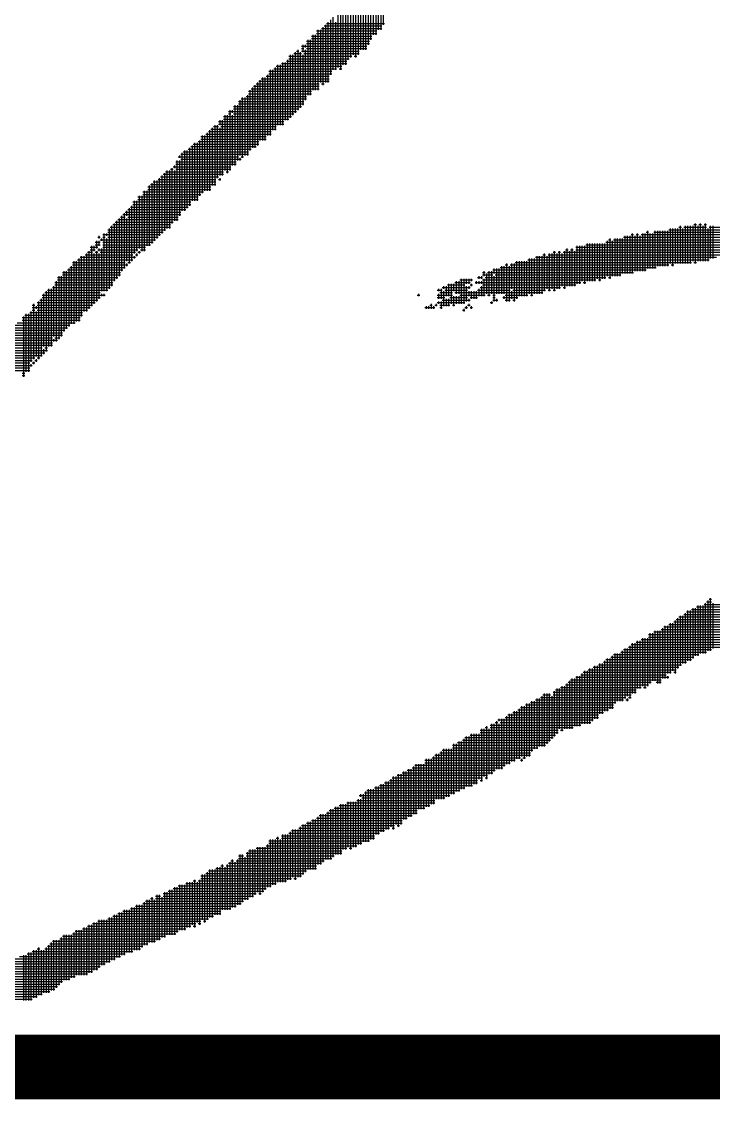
# Model space of a CAD drawing. Header units: feet. Extents: x 0 to 510288, y 0 to 371336.
# Drawn here: x 375801 to 376870, y 87286 to 88952 of the extents above; entities that cross this region are included whole.
import ezdxf
from ezdxf.enums import TextEntityAlignment as Align

# ---------------------------------------------------------------- set-up
doc = ezdxf.new("R2010")
doc.units = ezdxf.units.FT
doc.header["$LTSCALE"] = 100
doc.header["$MEASUREMENT"] = 0
for name, color, linetype in [('CX-BORD-LIN1', 4, 'CONTINUOUS'), ('CX-BORD-LIN2', 3, 'CONTINUOUS'), ('CX-BORD-TEX2', 7, 'CONTINUOUS'), ('CX-BORD-TEX3', 6, 'CONTINUOUS'), ('CX-MISC', 2, 'CONTINUOUS')]:
    doc.layers.add(name, color=color, linetype=linetype)
doc.styles.add('TB_TEXT', font='')
doc.styles.add('TB_WBTXT', font='')
doc.styles.add('TB_WMTXT', font='')
doc.styles.get('TB_TEXT').set_extended_font_data('Dotum')
doc.styles.get('TB_WBTXT').set_extended_font_data('Dotum')
doc.styles.get('TB_WMTXT').set_extended_font_data('Dotum')

# ---------------------------------------------------------------- blocks, each defined once
blk = doc.blocks.new('CXBLKA1-KHCA')
at = {"layer": 'CX-BORD-LIN1', "const_width": 0.2}
blk.add_lwpolyline([(558, 6), (270, 6)], dxfattribs=at)
at = {"layer": 'CX-BORD-LIN1', "style": 'TB_TEXT'}
for tag, p in [('TR_RCON5', (342.3033, 33)), ('TR_RCON4', (342.3033, 27)), ('TR_RCON3', (342.3033, 21)), ('TR_RCON2', (342.3033, 15)), ('TR_RCON1', (342.3033, 9))]:
    blk.add_attdef(tag, text='', height=3.5, dxfattribs=at).set_placement(p, align=Align.MIDDLE_LEFT)
for tag, height, p in [('TR_DGN5', 3.5, (451.1185, 33)), ('TR_CHK5', 3.5, (491.1185, 33)), ('TR_RDAT5', 3.5, (317.5, 33)), ('TR_APP5', 3.5, (531.1185, 33)), ('TR_RNUM5', 3, (285.1051, 32.6366)), ('TR_DGN4', 3.5, (451.1185, 27)), ('TR_CHK4', 3.5, (491.1185, 27)), ('TR_RDAT4', 3.5, (317.5, 27)), ('TR_APP4', 3.5, (531.1185, 27)), ('TR_RNUM4', 3, (285.1051, 26.6366)), ('TR_RDAT3', 3.5, (317.5, 21)), ('TR_DGN3', 3.5, (451.1185, 21)), ('TR_CHK3', 3.5, (491.1185, 21)), ('TR_APP3', 3.5, (531.1185, 21)), ('TR_RNUM3', 3, (285.1051, 20.6366)), ('TR_RDAT2', 3.5, (317.5, 15)), ('TR_DGN2', 3.5, (451.1185, 15)), ('TR_CHK2', 3.5, (491.1185, 15)), ('TR_APP2', 3.5, (531.1185, 15)), ('TR_RNUM2', 3, (285.1051, 14.6366)), ('TR_DGN1', 3.5, (451.1185, 9)), ('TR_CHK1', 3.5, (491.1185, 9)), ('TR_RDAT1', 3.5, (317.5, 9)), ('TR_APP1', 3.5, (531.1185, 9)), ('TR_RNUM1', 3, (285.1051, 8.6366))]:
    blk.add_attdef(tag, text='', height=height, dxfattribs=at).set_placement(p, align=Align.MIDDLE_CENTER)
at = {"layer": 'CX-BORD-LIN2', "style": 'TB_TEXT'}
blk.add_attdef('TD_VERSION', text='', height=3, rotation=90, dxfattribs=at).set_placement((800.5, 48.0149), align=Align.MIDDLE_CENTER)
at = {"layer": 'CX-BORD-TEX2', "style": 'TB_WMTXT'}
for tag, height, p in [('TB_CNAME', 5, (15.3448, 531.8324)), ('TB_CSCOP', 4, (16.6346, 523.8324))]:
    blk.add_attdef(tag, text='', height=height, dxfattribs=at).set_placement(p, align=Align.BOTTOM_LEFT)
at = {"layer": 'CX-BORD-TEX2', "style": 'TB_WBTXT'}
for tag, height, p in [('TB_MTITIL', 10, (398, 533.3264)), ('TB_STITL', 7, (398, 518.3264))]:
    blk.add_attdef(tag, text='', height=height, dxfattribs=at).set_placement(p, align=Align.MIDDLE_CENTER)
at = {"layer": 'CX-BORD-TEX3', "style": 'TB_TEXT'}
for tag, height, p in [('TD_LNDST', 4.5, (215, 31.5)), ('TD_DSECT', 4.5, (605.5, 31.5)), ('TD_DDIST', 4.5, (654.5, 31.5)), ('TD_DNAME_TOP', 4.5, (755, 27.957)), ('TD_CSECT', 4.5, (605.5, 22.5)), ('TD_CDIST', 4.5, (654.5, 22.5)), ('TD_DNAME_MAIN', 4.5, (755, 21.4731)), ('TD_DNAME_BOT', 3, (755, 15.2489)), ('TD_HSCAL', 4.5, (620.8841, 13.7484)), ('TD_VSCAL', 4.5, (656.8615, 13.7484)), ('TD_CCOMP', 4.5, (215, 13.5927)), ('TD_CSTEP', 4.5, (250.744, 5.125)), ('TD_FIELD', 4.5, (180, 5.125)), ('TD_DWGNO', 4.5, (755, 5.0017)), ('TD_DWGCODE', 4.5, (637, 4.7908))]:
    blk.add_attdef(tag, text='', height=height, dxfattribs=at).set_placement(p, align=Align.MIDDLE_CENTER)
for tag, height, width, p in [('TD_DCOMP', 4.5, 0.95, (215, 22.5875)), ('TD_CNAME', 5, 0.78, (65, 7.5956))]:
    blk.add_attdef(tag, text='', height=height, dxfattribs=dict(at, width=width)).set_placement(p, align=Align.MIDDLE_CENTER)

msp = doc.modelspace()

# ---------------------------------------------------------------- linework, layer by layer
at = {"layer": 'CX-MISC'}
for p, q in [((376343.9, 89013.6), (376343.9, 88932)), ((376347.8, 89017.5), (376347.8, 88932)), ((376351.7, 89021.4), (376351.7, 88939.7)), ((376355.6, 89025.3), (376355.6, 88939.7)), ((376359.5, 89025.3), (376359.5, 88947.5)), ((376320.6, 88994.2), (376320.6, 88900.9)), ((376324.5, 88994.2), (376324.5, 88908.6)), ((376328.4, 89002), (376328.4, 88908.6)), ((376332.2, 89002), (376332.2, 88908.6)), ((376336.1, 89005.8), (376336.1, 88916.4)), ((376340, 89009.7), (376340, 88924.2)), ((376301.1, 88978.6), (376301.1, 88885.3)), ((376305, 88978.6), (376305, 88893.1)), ((376308.9, 88982.5), (376308.9, 88897)), ((376312.8, 88982.5), (376312.8, 88900.9)), ((376316.7, 88986.4), (376316.7, 88897)), ((376289.5, 88967), (376289.5, 88881.4)), ((376293.4, 88967), (376293.4, 88877.5)), ((376297.2, 88970.8), (376297.2, 88885.3)), ((376268.1, 88945.6), (376357.5, 88945.6)), ((376270, 88947.5), (376270, 88858.1)), ((376272, 88949.5), (376361.4, 88949.5)), ((376273.9, 88951.4), (376273.9, 88858.1)), ((376277.8, 88955.3), (376277.8, 88869.8)), ((376281.7, 88959.2), (376281.7, 88877.5)), ((376285.6, 88951.4), (376285.6, 88877.5)), ((376248.6, 88930), (376342, 88930)), ((376250.6, 88932), (376250.6, 88846.4)), ((376254.5, 88932), (376254.5, 88846.4)), ((376256.4, 88937.8), (376349.7, 88937.8)), ((376256.4, 88933.9), (376349.7, 88933.9)), ((376258.4, 88939.7), (376258.4, 88846.4)), ((376262.3, 88939.7), (376262.3, 88858.1)), ((376264.2, 88941.7), (376357.5, 88941.7)), ((376266.1, 88943.6), (376266.1, 88854.2)), ((376233.1, 88914.5), (376334.2, 88914.5)), ((376235, 88916.4), (376235, 88904.8)), ((376238.9, 88916.4), (376238.9, 88912.5)), ((376240.9, 88922.2), (376338.1, 88922.2)), ((376240.9, 88918.4), (376338.1, 88918.4)), ((376242.8, 88924.2), (376242.8, 88838.7)), ((376246.7, 88924.2), (376246.7, 88838.7)), ((376248.6, 88926.1), (376342, 88926.1)), ((376213.7, 88898.9), (376310.9, 88898.9)), ((376213.7, 88895), (376307, 88895)), ((376215.6, 88900.9), (376215.6, 88803.7)), ((376219.5, 88900.9), (376219.5, 88807.6)), ((376221.4, 88902.8), (376233.1, 88902.8)), ((376223.4, 88904.8), (376223.4, 88811.4)), ((376225.3, 88906.7), (376229.2, 88906.7)), ((376227.3, 88908.6), (376227.3, 88815.3)), ((376231.2, 88904.8), (376231.2, 88819.2)), ((376233.1, 88910.6), (376237, 88910.6)), ((376233.1, 88906.7), (376322.5, 88906.7)), ((376235, 88900.9), (376235, 88823.1)), ((376237, 88902.8), (376322.5, 88902.8)), ((376238.9, 88908.6), (376238.9, 88830.9)), ((376240.9, 88910.6), (376334.2, 88910.6)), ((376314.7, 88898.9), (376318.6, 88898.9)), ((376184.5, 88877.5), (376184.5, 88776.4)), ((376188.4, 88877.5), (376188.4, 88784.2)), ((376190.3, 88879.5), (376287.5, 88879.5)), ((376192.3, 88881.4), (376192.3, 88784.2)), ((376194.2, 88883.4), (376295.3, 88883.4)), ((376196.2, 88885.3), (376196.2, 88792)), ((376200, 88885.3), (376200, 88792)), ((376202, 88887.3), (376303.1, 88887.3)), ((376203.9, 88889.2), (376203.9, 88792)), ((376207.8, 88889.2), (376207.8, 88799.8)), ((376209.8, 88891.1), (376303.1, 88891.1)), ((376211.7, 88893.1), (376211.7, 88799.8)), ((376291.4, 88879.5), (376295.3, 88879.5)), ((376168.9, 88862), (376168.9, 88768.7)), ((376170.9, 88863.9), (376275.9, 88863.9)), ((376172.8, 88865.9), (376172.8, 88768.7)), ((376176.7, 88865.9), (376176.7, 88768.7)), ((376178.7, 88867.8), (376275.9, 88867.8)), ((376180.6, 88869.8), (376180.6, 88776.4)), ((376182.6, 88875.6), (376279.8, 88875.6)), ((376182.6, 88871.7), (376279.8, 88871.7)), ((376151.4, 88844.5), (376248.6, 88844.5)), ((376153.4, 88846.4), (376153.4, 88753.1)), ((376155.3, 88848.4), (376260.3, 88848.4)), ((376157.3, 88850.3), (376157.3, 88757)), ((376159.2, 88852.3), (376260.3, 88852.3)), ((376161.2, 88854.2), (376161.2, 88757)), ((376163.1, 88856.2), (376260.3, 88856.2)), ((376165.1, 88858.1), (376165.1, 88760.9)), ((376167, 88860), (376275.9, 88860)), ((376264.2, 88856.2), (376268.1, 88856.2)), ((376135.9, 88828.9), (376237, 88828.9)), ((376137.8, 88830.9), (376137.8, 88745.3)), ((376139.8, 88832.8), (376240.9, 88832.8)), ((376141.7, 88834.8), (376141.7, 88741.5)), ((376145.6, 88834.8), (376145.6, 88745.3)), ((376147.6, 88836.7), (376240.9, 88836.7)), ((376149.5, 88838.7), (376149.5, 88745.3)), ((376151.4, 88840.6), (376248.6, 88840.6)), ((376120.3, 88813.4), (376225.3, 88813.4)), ((376122.3, 88815.3), (376122.3, 88722)), ((376126.2, 88815.3), (376126.2, 88811.4)), ((376128.1, 88821.2), (376233.1, 88821.2)), ((376128.1, 88817.3), (376229.2, 88817.3)), ((376130.1, 88823.1), (376130.1, 88729.8)), ((376134, 88823.1), (376134, 88737.6)), ((376135.9, 88825), (376237, 88825)), ((376104.8, 88797.8), (376205.9, 88797.8)), ((376106.7, 88799.8), (376106.7, 88792)), ((376110.6, 88799.8), (376110.6, 88714.2)), ((376112.6, 88805.6), (376217.5, 88805.6)), ((376112.6, 88801.7), (376213.7, 88801.7)), ((376114.5, 88807.6), (376114.5, 88722)), ((376118.4, 88807.6), (376118.4, 88718.1)), ((376120.3, 88809.5), (376124.2, 88809.5)), ((376126.2, 88807.6), (376126.2, 88729.8)), ((376128.1, 88809.5), (376221.4, 88809.5)), ((376085.4, 88778.4), (376186.4, 88778.4)), ((376087.3, 88780.3), (376087.3, 88690.9)), ((376089.2, 88782.3), (376186.4, 88782.3)), ((376091.2, 88784.2), (376091.2, 88690.9)), ((376093.1, 88786.2), (376194.2, 88786.2)), ((376095.1, 88788.1), (376095.1, 88698.7)), ((376097, 88790.1), (376104.8, 88790.1)), ((376099, 88792), (376099, 88698.7)), ((376102.8, 88792), (376102.8, 88710.4)), ((376104.8, 88793.9), (376205.9, 88793.9)), ((376106.7, 88788.1), (376106.7, 88714.2)), ((376108.7, 88790.1), (376194.2, 88790.1)), ((376064, 88760.9), (376064, 88675.4)), ((376065.9, 88762.8), (376167, 88762.8)), ((376067.9, 88764.8), (376067.9, 88675.4)), ((376071.7, 88764.8), (376071.7, 88675.4)), ((376073.7, 88766.7), (376167, 88766.7)), ((376075.6, 88768.7), (376075.6, 88683.1)), ((376077.6, 88774.5), (376178.7, 88774.5)), ((376077.6, 88770.6), (376178.7, 88770.6)), ((376079.5, 88776.4), (376079.5, 88687)), ((376083.4, 88776.4), (376083.4, 88690.9)), ((376044.5, 88745.3), (376044.5, 88741.5)), ((376046.5, 88747.3), (376151.4, 88747.3)), ((376048.4, 88749.2), (376048.4, 88659.8)), ((376050.4, 88751.2), (376151.4, 88751.2)), ((376052.3, 88753.1), (376052.3, 88659.8)), ((376056.2, 88753.1), (376056.2, 88663.7)), ((376058.1, 88755.1), (376155.3, 88755.1)), ((376060.1, 88757), (376060.1, 88667.6)), ((376062, 88759), (376163.1, 88759)), ((376034.8, 88727.8), (376124.2, 88727.8)), ((376036.8, 88729.8), (376036.8, 88725.9)), ((376038.7, 88735.6), (376132, 88735.6)), ((376038.7, 88731.7), (376132, 88731.7)), ((376040.6, 88737.6), (376040.6, 88644.3)), ((376042.6, 88743.4), (376135.9, 88743.4)), ((376044.5, 88737.6), (376044.5, 88652)), ((376046.5, 88739.5), (376139.8, 88739.5)), ((376137.8, 88741.5), (376137.8, 88737.6)), ((376139.8, 88743.4), (376143.7, 88743.4)), ((376015.4, 88712.3), (376104.8, 88712.3)), ((376017.3, 88714.2), (376017.3, 88624.8)), ((376019.3, 88716.2), (376112.6, 88716.2)), ((376021.2, 88718.1), (376021.2, 88628.7)), ((376023.1, 88720.1), (376112.6, 88720.1)), ((376025.1, 88722), (376025.1, 88632.6)), ((376029, 88722), (376029, 88632.6)), ((376030.9, 88724), (376034.8, 88724)), ((376032.9, 88725.9), (376032.9, 88640.4)), ((376036.8, 88722), (376036.8, 88644.3)), ((376038.7, 88724), (376124.2, 88724)), ((376116.5, 88720.1), (376120.3, 88720.1)), ((375995.9, 88696.7), (376093.1, 88696.7)), ((375997.9, 88698.7), (375997.9, 88605.4)), ((375999.8, 88700.6), (376100.9, 88700.6)), ((376001.8, 88702.6), (376001.8, 88609.3)), ((376003.7, 88704.5), (376100.9, 88704.5)), ((376005.6, 88706.5), (376005.6, 88613.2)), ((376009.5, 88706.5), (376009.5, 88617)), ((376011.5, 88708.4), (376100.9, 88708.4)), ((376013.4, 88710.4), (376013.4, 88620.9)), ((376104.8, 88708.4), (376108.7, 88708.4)), ((376106.7, 88710.4), (376106.7, 88706.5)), ((375980.4, 88681.2), (376073.7, 88681.2)), ((375982.3, 88683.1), (375982.3, 88601.5)), ((375986.2, 88683.1), (375986.2, 88597.6)), ((375988.2, 88689), (376081.5, 88689)), ((375988.2, 88685.1), (376077.6, 88685.1)), ((375990.1, 88690.9), (375990.1, 88597.6)), ((375994, 88690.9), (375994, 88605.4)), ((375995.9, 88692.9), (376093.1, 88692.9)), ((375964.8, 88661.8), (376054.2, 88661.8)), ((375966.8, 88663.7), (375966.8, 88578.2)), ((375968.7, 88665.6), (376058.1, 88665.6)), ((375970.7, 88667.6), (375970.7, 88582)), ((375972.6, 88673.4), (376062, 88673.4)), ((375972.6, 88669.5), (376062, 88669.5)), ((375974.5, 88675.4), (375974.5, 88593.7)), ((375978.4, 88675.4), (375978.4, 88597.6)), ((375980.4, 88677.3), (376073.7, 88677.3)), ((375947.3, 88644.3), (375947.3, 88554.8)), ((375949.3, 88646.2), (376042.6, 88646.2)), ((375951.2, 88648.1), (375951.2, 88558.7)), ((375953.2, 88650.1), (375960.9, 88650.1)), ((375955.1, 88652), (375955.1, 88566.5)), ((375957, 88654), (376046.5, 88654)), ((375959, 88655.9), (375959, 88570.4)), ((375960.9, 88657.9), (376046.5, 88657.9)), ((375962.9, 88659.8), (375962.9, 88652)), ((375962.9, 88648.1), (375962.9, 88582)), ((375964.8, 88650.1), (376042.6, 88650.1)), ((375933.7, 88630.6), (376023.1, 88630.6)), ((375935.7, 88632.6), (375935.7, 88539.3)), ((375937.6, 88634.5), (376030.9, 88634.5)), ((375939.6, 88636.5), (375939.6, 88543.2)), ((375941.5, 88638.4), (376030.9, 88638.4)), ((375943.4, 88640.4), (375943.4, 88550.9)), ((375945.4, 88642.3), (376034.8, 88642.3)), ((376767.7, 88628.7), (376767.7, 88570.4)), ((376779.4, 88628.7), (376779.4, 88570.4)), ((376783.2, 88628.7), (376783.2, 88574.3)), ((376787.1, 88628.7), (376787.1, 88574.3)), ((376791, 88628.7), (376791, 88574.3)), ((376794.9, 88628.7), (376794.9, 88574.3)), ((376798.8, 88628.7), (376798.8, 88574.3)), ((376800.7, 88630.6), (377306.2, 88630.6)), ((376802.7, 88632.6), (376802.7, 88578.2)), ((376806.6, 88632.6), (376806.6, 88574.3)), ((376810.5, 88632.6), (376810.5, 88578.2)), ((376814.4, 88632.6), (376814.4, 88578.2)), ((376816.3, 88634.5), (376820.2, 88634.5)), ((376818.2, 88636.5), (376818.2, 88578.2)), ((376822.1, 88632.6), (376822.1, 88578.2)), ((376824.1, 88634.5), (376859.1, 88634.5)), ((376826, 88636.5), (376826, 88578.2)), ((376829.9, 88636.5), (376829.9, 88578.2)), ((376833.8, 88636.5), (376833.8, 88578.2)), ((376837.7, 88636.5), (376837.7, 88582)), ((376839.6, 88638.4), (376843.5, 88638.4)), ((376841.6, 88640.4), (376841.6, 88578.2)), ((376845.5, 88636.5), (376845.5, 88582)), ((376847.4, 88638.4), (376851.3, 88638.4)), ((376849.3, 88640.4), (376849.3, 88582)), ((376853.2, 88636.5), (376853.2, 88582)), ((376855.2, 88638.4), (376859.1, 88638.4)), ((376857.1, 88640.4), (376857.1, 88582)), ((376861, 88632.6), (376861, 88582)), ((376863, 88634.5), (377286.7, 88634.5)), ((376864.9, 88636.5), (376864.9, 88585.9)), ((376868.8, 88636.5), (376868.8, 88585.9)), ((375914.3, 88611.2), (375922.1, 88611.2)), ((375916.2, 88613.2), (375916.2, 88601.5)), ((375918.2, 88619), (375922.1, 88619)), ((375920.1, 88620.9), (375920.1, 88617)), ((375920.1, 88613.2), (375920.1, 88605.4)), ((375922.1, 88615.1), (376007.6, 88615.1)), ((375924, 88617), (375924, 88613.2)), ((375925.9, 88622.9), (376015.4, 88622.9)), ((375925.9, 88619), (375929.8, 88619)), ((375925.9, 88611.2), (376003.7, 88611.2)), ((375927.9, 88624.8), (375927.9, 88535.4)), ((375931.8, 88624.8), (375931.8, 88620.9)), ((375931.8, 88617), (375931.8, 88535.4)), ((375933.7, 88626.8), (376019.3, 88626.8)), ((375933.7, 88619), (376011.5, 88619)), ((376703.5, 88611.2), (377360.6, 88611.2)), ((376705.5, 88613.2), (376705.5, 88558.7)), ((376707.4, 88615.1), (376711.3, 88615.1)), ((376709.4, 88617), (376709.4, 88554.8)), ((376713.3, 88613.2), (376713.3, 88558.7)), ((376715.2, 88615.1), (377352.8, 88615.1)), ((376717.2, 88617), (376717.2, 88558.7)), ((376721, 88617), (376721, 88558.7)), ((376724.9, 88617), (376724.9, 88558.7)), ((376728.8, 88617), (376728.8, 88562.6)), ((376730.8, 88619), (377345.1, 88619)), ((376732.7, 88620.9), (376732.7, 88562.6)), ((376736.6, 88620.9), (376736.6, 88562.6)), ((376740.5, 88620.9), (376740.5, 88562.6)), ((376742.4, 88622.9), (376746.3, 88622.9)), ((376744.4, 88624.8), (376744.4, 88562.6)), ((376748.3, 88620.9), (376748.3, 88566.5)), ((376750.2, 88622.9), (376754.1, 88622.9)), ((376752.1, 88624.8), (376752.1, 88566.5)), ((376756, 88620.9), (376756, 88566.5)), ((376758, 88622.9), (377333.4, 88622.9)), ((376759.9, 88624.8), (376759.9, 88566.5)), ((376763.8, 88624.8), (376763.8, 88566.5)), ((376765.8, 88626.8), (376769.6, 88626.8)), ((376771.6, 88624.8), (376771.6, 88570.4)), ((376775.5, 88624.8), (376775.5, 88570.4)), ((376777.4, 88626.8), (377325.6, 88626.8)), ((375902.6, 88595.7), (375910.4, 88595.7)), ((375904.6, 88597.6), (375904.6, 88508.2)), ((375906.5, 88603.4), (375918.2, 88603.4)), ((375906.5, 88599.5), (375914.3, 88599.5)), ((375908.4, 88605.4), (375908.4, 88512.1)), ((375912.3, 88605.4), (375912.3, 88597.6)), ((375914.3, 88607.3), (375922.1, 88607.3)), ((375914.3, 88595.7), (375918.2, 88595.7)), ((375916.2, 88597.6), (375916.2, 88519.8)), ((375918.2, 88599.5), (375980.4, 88599.5)), ((375920.1, 88601.5), (375920.1, 88597.6)), ((375922.1, 88595.7), (375976.5, 88595.7)), ((375924, 88601.5), (375924, 88535.4)), ((375925.9, 88607.3), (375999.8, 88607.3)), ((375925.9, 88603.4), (375992, 88603.4)), ((375980.4, 88595.7), (375984.3, 88595.7)), ((375982.3, 88597.6), (375982.3, 88593.7)), ((375984.3, 88599.5), (375992, 88599.5)), ((376621.9, 88595.7), (376625.8, 88595.7)), ((376623.8, 88597.6), (376623.8, 88535.4)), ((376629.7, 88595.7), (376633.6, 88595.7)), ((376631.6, 88597.6), (376631.6, 88539.3)), ((376637.4, 88595.7), (376964, 88595.7)), ((376639.4, 88597.6), (376639.4, 88539.3)), ((376641.3, 88599.5), (376645.2, 88599.5)), ((376643.3, 88601.5), (376643.3, 88543.2)), ((376647.2, 88597.6), (376647.2, 88543.2)), ((376649.1, 88599.5), (376653, 88599.5)), ((376651.1, 88601.5), (376651.1, 88543.2)), ((376654.9, 88597.6), (376654.9, 88543.2)), ((376656.9, 88603.4), (377104, 88603.4)), ((376656.9, 88599.5), (377010.7, 88599.5)), ((376658.8, 88605.4), (376658.8, 88547.1)), ((376662.7, 88605.4), (376662.7, 88547.1)), ((376666.6, 88605.4), (376666.6, 88550.9)), ((376670.5, 88605.4), (376670.5, 88547.1)), ((376672.4, 88607.3), (377368.4, 88607.3)), ((376674.4, 88609.3), (376674.4, 88550.9)), ((376678.3, 88609.3), (376678.3, 88550.9)), ((376682.2, 88609.3), (376682.2, 88550.9)), ((376686, 88609.3), (376686, 88550.9)), ((376689.9, 88609.3), (376689.9, 88554.8)), ((376693.8, 88609.3), (376693.8, 88550.9)), ((376697.7, 88609.3), (376697.7, 88554.8)), ((376701.6, 88609.3), (376701.6, 88554.8)), ((375879.3, 88580.1), (375960.9, 88580.1)), ((375881.2, 88582), (375881.2, 88484.8)), ((375885.1, 88582), (375885.1, 88488.7)), ((375887.1, 88584), (375972.6, 88584)), ((375889, 88585.9), (375889, 88488.7)), ((375891, 88587.9), (375976.5, 88587.9)), ((375892.9, 88589.8), (375892.9, 88496.5)), ((375896.8, 88589.8), (375896.8, 88504.3)), ((375898.7, 88591.8), (375972.6, 88591.8)), ((375900.7, 88593.7), (375900.7, 88504.3)), ((375912.3, 88593.7), (375912.3, 88516)), ((375920.1, 88593.7), (375920.1, 88523.7)), ((375962.9, 88578.2), (375962.9, 88574.3)), ((375964.8, 88580.1), (375968.7, 88580.1)), ((375974.5, 88589.8), (375974.5, 88585.9)), ((375976.5, 88591.8), (375980.4, 88591.8)), ((375978.4, 88593.7), (375978.4, 88589.8)), ((376550, 88578.2), (376550, 88519.8)), ((376557.7, 88578.2), (376557.7, 88539.3)), ((376561.6, 88578.2), (376561.6, 88519.8)), ((376563.6, 88580.1), (376835.7, 88580.1)), ((376565.5, 88582), (376565.5, 88523.7)), ((376569.4, 88582), (376569.4, 88527.6)), ((376573.3, 88582), (376573.3, 88527.6)), ((376577.2, 88582), (376577.2, 88527.6)), ((376581.1, 88582), (376581.1, 88527.6)), ((376583, 88584), (376863, 88584)), ((376585, 88585.9), (376585, 88531.5)), ((376588.8, 88585.9), (376588.8, 88527.6)), ((376592.7, 88585.9), (376592.7, 88531.5)), ((376594.7, 88587.9), (376874.6, 88587.9)), ((376596.6, 88589.8), (376596.6, 88531.5)), ((376600.5, 88589.8), (376600.5, 88531.5)), ((376604.4, 88589.8), (376604.4, 88531.5)), ((376606.3, 88591.8), (376610.2, 88591.8)), ((376608.3, 88593.7), (376608.3, 88535.4)), ((376612.2, 88589.8), (376612.2, 88539.3)), ((376614.1, 88591.8), (376929, 88591.8)), ((376616.1, 88593.7), (376616.1, 88535.4)), ((376620, 88593.7), (376620, 88539.3)), ((376627.7, 88593.7), (376627.7, 88539.3)), ((376635.5, 88593.7), (376635.5, 88543.2)), ((376839.6, 88580.1), (376843.5, 88580.1)), ((375863.7, 88564.6), (375953.2, 88564.6)), ((375865.7, 88566.5), (375865.7, 88473.2)), ((375869.6, 88566.5), (375869.6, 88477.1)), ((375871.5, 88568.4), (375957, 88568.4)), ((375873.5, 88570.4), (375873.5, 88481)), ((375875.4, 88572.3), (375960.9, 88572.3)), ((375877.3, 88574.3), (375877.3, 88484.8)), ((375879.3, 88576.2), (375964.8, 88576.2)), ((376513, 88564.6), (376516.9, 88564.6)), ((376515, 88566.5), (376515, 88558.7)), ((376518.9, 88562.6), (376518.9, 88531.5)), ((376520.8, 88564.6), (376746.3, 88564.6)), ((376522.8, 88566.5), (376522.8, 88527.6)), ((376526.6, 88566.5), (376526.6, 88531.5)), ((376528.6, 88568.4), (376765.8, 88568.4)), ((376530.5, 88570.4), (376530.5, 88562.6)), ((376534.4, 88570.4), (376534.4, 88531.5)), ((376538.3, 88570.4), (376538.3, 88531.5)), ((376540.2, 88572.3), (376781.3, 88572.3)), ((376542.2, 88574.3), (376542.2, 88531.5)), ((376546.1, 88574.3), (376546.1, 88531.5)), ((376548, 88576.2), (376551.9, 88576.2)), ((376553.9, 88574.3), (376553.9, 88519.8)), ((376555.8, 88576.2), (376800.7, 88576.2)), ((376804.6, 88576.2), (376808.5, 88576.2)), ((375852.1, 88549), (375941.5, 88549)), ((375852.1, 88545.1), (375941.5, 88545.1)), ((375854, 88550.9), (375854, 88457.6)), ((375856, 88556.8), (375949.3, 88556.8)), ((375856, 88552.9), (375945.4, 88552.9)), ((375857.9, 88558.7), (375857.9, 88461.5)), ((375861.8, 88558.7), (375861.8, 88465.4)), ((375863.7, 88560.7), (375953.2, 88560.7)), ((376458.6, 88545.1), (376485.8, 88545.1)), ((376460.5, 88547.1), (376460.5, 88527.6)), ((376464.4, 88547.1), (376464.4, 88516)), ((376468.3, 88547.1), (376468.3, 88535.4)), ((376470.3, 88549), (376493.6, 88549)), ((376472.2, 88550.9), (376472.2, 88531.5)), ((376476.1, 88550.9), (376476.1, 88531.5)), ((376478, 88552.9), (376497.5, 88552.9)), ((376480, 88554.8), (376480, 88516)), ((376483.9, 88554.8), (376483.9, 88516)), ((376487.8, 88554.8), (376487.8, 88547.1)), ((376491.6, 88554.8), (376491.6, 88547.1)), ((376493.6, 88545.1), (376497.5, 88545.1)), ((376495.5, 88554.8), (376495.5, 88550.9)), ((376495.5, 88547.1), (376495.5, 88543.2)), ((376501.4, 88549), (376664.7, 88549)), ((376503.3, 88550.9), (376503.3, 88547.1)), ((376505.3, 88556.8), (376513, 88556.8)), ((376507.2, 88558.7), (376507.2, 88554.8)), ((376507.2, 88550.9), (376507.2, 88547.1)), ((376511.1, 88558.7), (376511.1, 88554.8)), ((376511.1, 88550.9), (376511.1, 88547.1)), ((376513, 88560.7), (376528.6, 88560.7)), ((376513, 88552.9), (376688, 88552.9)), ((376513, 88545.1), (376656.9, 88545.1)), ((376515, 88554.8), (376515, 88527.6)), ((376516.9, 88556.8), (376703.5, 88556.8)), ((376530.5, 88558.7), (376530.5, 88519.8)), ((376532.5, 88560.7), (376726.9, 88560.7)), ((376668.6, 88549), (376672.4, 88549)), ((376691.9, 88552.9), (376695.8, 88552.9)), ((376707.4, 88556.8), (376711.3, 88556.8)), ((375832.6, 88529.6), (375929.8, 88529.6)), ((375834.6, 88531.5), (375834.6, 88449.9)), ((375836.5, 88533.4), (375922.1, 88533.4)), ((375838.5, 88535.4), (375838.5, 88442.1)), ((375840.4, 88537.3), (375933.7, 88537.3)), ((375842.4, 88539.3), (375842.4, 88449.9)), ((375846.2, 88539.3), (375846.2, 88449.9)), ((375848.2, 88541.2), (375937.6, 88541.2)), ((375850.1, 88543.2), (375850.1, 88465.4)), ((375924, 88531.5), (375924, 88527.6)), ((375927.9, 88531.5), (375927.9, 88527.6)), ((376411.9, 88529.6), (376415.8, 88529.6)), ((376413.9, 88531.5), (376413.9, 88527.6)), ((376443, 88537.3), (376450.8, 88537.3)), ((376443, 88529.6), (376466.4, 88529.6)), ((376445, 88539.3), (376445, 88535.4)), ((376445, 88531.5), (376445, 88523.7)), ((376446.9, 88533.4), (376466.4, 88533.4)), ((376448.9, 88539.3), (376448.9, 88523.7)), ((376450.8, 88541.2), (376493.6, 88541.2)), ((376452.8, 88543.2), (376452.8, 88539.3)), ((376452.8, 88535.4), (376452.8, 88512.1)), ((376454.7, 88537.3), (376489.7, 88537.3)), ((376456.7, 88543.2), (376456.7, 88527.6)), ((376468.3, 88527.6), (376468.3, 88512.1)), ((376470.3, 88533.4), (376606.3, 88533.4)), ((376472.2, 88527.6), (376472.2, 88516)), ((376476.1, 88527.6), (376476.1, 88516)), ((376478, 88529.6), (376516.9, 88529.6)), ((376487.8, 88543.2), (376487.8, 88519.8)), ((376491.6, 88543.2), (376491.6, 88539.3)), ((376491.6, 88535.4), (376491.6, 88527.6)), ((376495.5, 88535.4), (376495.5, 88523.7)), ((376499.4, 88535.4), (376499.4, 88523.7)), ((376503.3, 88535.4), (376503.3, 88523.7)), ((376505.3, 88537.3), (376555.8, 88537.3)), ((376507.2, 88539.3), (376507.2, 88527.6)), ((376509.1, 88541.2), (376633.6, 88541.2)), ((376511.1, 88543.2), (376511.1, 88527.6)), ((376520.8, 88529.6), (376524.7, 88529.6)), ((376528.6, 88529.6), (376532.5, 88529.6)), ((376546.1, 88527.6), (376546.1, 88523.7)), ((376548, 88529.6), (376583, 88529.6)), ((376557.7, 88535.4), (376557.7, 88523.7)), ((376559.7, 88537.3), (376610.2, 88537.3)), ((376586.9, 88529.6), (376590.8, 88529.6)), ((376614.1, 88537.3), (376618, 88537.3)), ((376621.9, 88537.3), (376625.8, 88537.3)), ((376637.4, 88541.2), (376641.3, 88541.2)), ((375817.1, 88514), (375821, 88514)), ((375819, 88516), (375819, 88430.4)), ((375822.9, 88512.1), (375822.9, 88508.2)), ((375824.9, 88517.9), (375914.3, 88517.9)), ((375824.9, 88514), (375910.4, 88514)), ((375826.8, 88519.8), (375826.8, 88430.4)), ((375828.7, 88521.8), (375918.2, 88521.8)), ((375830.7, 88523.7), (375830.7, 88434.3)), ((375832.6, 88525.7), (375922.1, 88525.7)), ((376425.6, 88512.1), (376425.6, 88508.2)), ((376429.4, 88512.1), (376429.4, 88508.2)), ((376431.4, 88514), (376435.3, 88514)), ((376433.3, 88516), (376433.3, 88508.2)), ((376437.2, 88512.1), (376437.2, 88508.2)), ((376439.2, 88514), (376443, 88514)), ((376441.1, 88516), (376441.1, 88512.1)), ((376443, 88525.7), (376454.7, 88525.7)), ((376443, 88517.9), (376485.8, 88517.9)), ((376445, 88519.8), (376445, 88516)), ((376446.9, 88514), (376462.5, 88514)), ((376448.9, 88519.8), (376448.9, 88508.2)), ((376450.8, 88521.8), (376493.6, 88521.8)), ((376456.7, 88523.7), (376456.7, 88512.1)), ((376460.5, 88523.7), (376460.5, 88512.1)), ((376462.5, 88525.7), (376489.7, 88525.7)), ((376466.4, 88514), (376470.3, 88514)), ((376487.8, 88512.1), (376487.8, 88508.2)), ((376489.7, 88514), (376493.6, 88514)), ((376491.6, 88523.7), (376491.6, 88519.8)), ((376491.6, 88516), (376491.6, 88512.1)), ((376493.6, 88525.7), (376505.3, 88525.7)), ((376495.5, 88512.1), (376495.5, 88508.2)), ((376524.7, 88517.9), (376528.6, 88517.9)), ((376526.6, 88519.8), (376526.6, 88516)), ((376528.6, 88525.7), (376532.5, 88525.7)), ((376528.6, 88521.8), (376536.4, 88521.8)), ((376534.4, 88523.7), (376534.4, 88519.8)), ((376544.1, 88525.7), (376567.5, 88525.7)), ((376548, 88521.8), (376555.8, 88521.8)), ((376559.7, 88521.8), (376563.6, 88521.8)), ((375801.5, 88494.6), (375891, 88494.6)), ((375803.5, 88496.5), (375803.5, 88403.2)), ((375805.4, 88498.5), (375894.8, 88498.5)), ((375807.4, 88500.4), (375807.4, 88411)), ((375811.2, 88500.4), (375811.2, 88411)), ((375813.2, 88502.3), (375894.8, 88502.3)), ((375815.1, 88504.3), (375815.1, 88426.5)), ((375817.1, 88510.1), (375906.5, 88510.1)), ((375817.1, 88506.2), (375821, 88506.2)), ((375822.9, 88504.3), (375822.9, 88434.3)), ((375824.9, 88506.2), (375902.6, 88506.2)), ((376423.6, 88510.1), (376439.2, 88510.1)), ((376446.9, 88510.1), (376450.8, 88510.1)), ((376481.9, 88506.2), (376485.8, 88506.2)), ((376483.9, 88508.2), (376483.9, 88504.3)), ((376485.8, 88510.1), (376489.7, 88510.1)), ((376493.6, 88510.1), (376497.5, 88510.1)), ((375786, 88479), (375871.5, 88479)), ((375789.9, 88482.9), (375875.4, 88482.9)), ((375793.8, 88486.8), (375883.2, 88486.8)), ((375801.5, 88490.7), (375891, 88490.7)), ((375778.2, 88467.4), (375863.7, 88467.4)), ((375778.2, 88463.5), (375848.2, 88463.5)), ((375782.1, 88471.2), (375863.7, 88471.2)), ((375786, 88475.1), (375867.6, 88475.1)), ((375850.1, 88461.5), (375850.1, 88457.6)), ((375852.1, 88463.5), (375859.8, 88463.5)), ((375758.8, 88447.9), (375832.6, 88447.9)), ((375762.6, 88455.7), (375848.2, 88455.7)), ((375766.5, 88451.8), (375848.2, 88451.8)), ((375774.3, 88459.6), (375856, 88459.6)), ((375834.6, 88446), (375834.6, 88438.2)), ((375836.5, 88447.9), (375840.4, 88447.9)), ((375739.3, 88428.5), (375817.1, 88428.5)), ((375743.2, 88432.4), (375821, 88432.4)), ((375751, 88436.2), (375832.6, 88436.2)), ((375754.9, 88440.1), (375836.5, 88440.1)), ((375758.8, 88444), (375840.4, 88444)), ((375821, 88428.5), (375824.9, 88428.5)), ((375822.9, 88430.4), (375822.9, 88426.5)), ((375824.9, 88432.4), (375828.7, 88432.4)), ((375727.7, 88416.8), (375813.2, 88416.8)), ((375727.7, 88412.9), (375813.2, 88412.9)), ((375735.4, 88424.6), (375813.2, 88424.6)), ((375735.4, 88420.7), (375817.1, 88420.7)), ((375815.1, 88422.6), (375815.1, 88418.8)), ((375817.1, 88424.6), (375821, 88424.6)), ((375819, 88426.5), (375819, 88422.6)), ((375801.5, 88409), (375805.4, 88409)), ((375801.5, 88405.1), (375805.4, 88405.1)), ((376864.9, 88061.1), (376864.9, 87979.4)), ((376837.7, 88045.5), (376837.7, 87967.7)), ((376841.6, 88045.5), (376841.6, 87971.6)), ((376843.5, 88047.4), (376971.8, 88047.4)), ((376845.5, 88049.4), (376845.5, 87971.6)), ((376849.3, 88049.4), (376849.3, 87975.5)), ((376853.2, 88049.4), (376853.2, 87975.5)), ((376855.2, 88051.3), (376979.6, 88051.3)), ((376857.1, 88053.3), (376857.1, 87975.5)), ((376859.1, 88055.2), (376866.8, 88055.2)), ((376861, 88057.2), (376861, 87979.4)), ((376863, 88059.1), (376866.8, 88059.1)), ((376868.8, 88053.3), (376868.8, 87983.3)), ((376812.4, 88028), (376940.7, 88028)), ((376814.4, 88030), (376814.4, 87952.2)), ((376816.3, 88031.9), (376952.4, 88031.9)), ((376818.2, 88033.8), (376818.2, 87956.1)), ((376822.1, 88033.8), (376822.1, 87960)), ((376824.1, 88035.8), (376956.3, 88035.8)), ((376826, 88037.7), (376826, 87960)), ((376828, 88039.7), (376960.2, 88039.7)), ((376829.9, 88041.6), (376829.9, 87963.9)), ((376833.8, 88041.6), (376833.8, 87963.9)), ((376835.7, 88043.6), (376960.2, 88043.6)), ((376789.1, 88012.5), (376917.4, 88012.5)), ((376791, 88014.4), (376791, 87936.6)), ((376793, 88016.3), (376921.3, 88016.3)), ((376794.9, 88018.3), (376794.9, 87936.6)), ((376798.8, 88018.3), (376798.8, 87944.4)), ((376800.7, 88020.2), (376925.2, 88020.2)), ((376802.7, 88022.2), (376802.7, 87944.4)), ((376806.6, 88022.2), (376806.6, 87948.3)), ((376808.5, 88024.1), (376932.9, 88024.1)), ((376810.5, 88026.1), (376810.5, 87944.4)), ((376752.1, 87995), (376752.1, 87921.1)), ((376756, 87995), (376756, 87921.1)), ((376758, 87996.9), (376901.8, 87996.9)), ((376759.9, 87998.8), (376759.9, 87925)), ((376763.8, 87998.8), (376763.8, 87921.1)), ((376767.7, 87998.8), (376767.7, 87925)), ((376769.6, 88004.7), (376913.5, 88004.7)), ((376769.6, 88000.8), (376905.7, 88000.8)), ((376771.6, 88006.6), (376771.6, 87928.9)), ((376775.5, 88006.6), (376775.5, 87932.8)), ((376777.4, 88008.6), (376917.4, 88008.6)), ((376779.4, 88010.5), (376779.4, 87932.8)), ((376783.2, 88010.5), (376783.2, 87928.9)), ((376787.1, 88010.5), (376787.1, 87928.9)), ((376726.9, 87977.5), (376859.1, 87977.5)), ((376728.8, 87979.4), (376728.8, 87901.6)), ((376730.8, 87981.4), (376866.8, 87981.4)), ((376732.7, 87983.3), (376732.7, 87905.5)), ((376736.6, 87983.3), (376736.6, 87909.4)), ((376738.5, 87985.2), (376882.4, 87985.2)), ((376740.5, 87987.2), (376740.5, 87905.5)), ((376742.4, 87989.1), (376886.3, 87989.1)), ((376744.4, 87991.1), (376744.4, 87913.3)), ((376748.3, 87991.1), (376748.3, 87913.3)), ((376750.2, 87993), (376894.1, 87993)), ((376699.7, 87961.9), (376828, 87961.9)), ((376701.6, 87963.9), (376701.6, 87886.1)), ((376703.5, 87965.8), (376835.7, 87965.8)), ((376705.5, 87967.7), (376705.5, 87886.1)), ((376709.4, 87967.7), (376709.4, 87890)), ((376711.3, 87969.7), (376839.6, 87969.7)), ((376713.3, 87971.6), (376713.3, 87890)), ((376715.2, 87973.6), (376847.4, 87973.6)), ((376717.2, 87975.5), (376717.2, 87897.8)), ((376721, 87975.5), (376721, 87901.6)), ((376724.9, 87975.5), (376724.9, 87901.6)), ((376666.6, 87944.4), (376666.6, 87866.7)), ((376668.6, 87946.4), (376804.6, 87946.4)), ((376670.5, 87948.3), (376670.5, 87866.7)), ((376674.4, 87948.3), (376674.4, 87866.7)), ((376676.3, 87950.2), (376812.4, 87950.2)), ((376678.3, 87952.2), (376678.3, 87866.7)), ((376682.2, 87952.2), (376682.2, 87870.5)), ((376684.1, 87954.1), (376816.3, 87954.1)), ((376686, 87956.1), (376686, 87874.4)), ((376689.9, 87956.1), (376689.9, 87874.4)), ((376691.9, 87958), (376820.2, 87958)), ((376693.8, 87960), (376693.8, 87882.2)), ((376697.7, 87960), (376697.7, 87882.2)), ((376808.5, 87946.4), (376812.4, 87946.4)), ((376643.3, 87928.9), (376643.3, 87858.9)), ((376645.2, 87930.8), (376773.5, 87930.8)), ((376647.2, 87932.8), (376647.2, 87858.9)), ((376649.1, 87934.7), (376789.1, 87934.7)), ((376651.1, 87936.6), (376651.1, 87858.9)), ((376654.9, 87936.6), (376654.9, 87862.8)), ((376656.9, 87938.6), (376800.7, 87938.6)), ((376658.8, 87940.5), (376658.8, 87862.8)), ((376662.7, 87940.5), (376662.7, 87862.8)), ((376664.7, 87942.5), (376796.9, 87942.5)), ((376781.3, 87930.8), (376789.1, 87930.8)), ((376798.8, 87940.5), (376798.8, 87936.6)), ((376606.3, 87911.4), (376618, 87911.4)), ((376608.3, 87913.3), (376608.3, 87831.7)), ((376612.2, 87913.3), (376612.2, 87835.6)), ((376616.1, 87913.3), (376616.1, 87839.4)), ((376621.9, 87915.3), (376750.2, 87915.3)), ((376621.9, 87911.4), (376742.4, 87911.4)), ((376623.8, 87917.2), (376623.8, 87847.2)), ((376625.8, 87919.1), (376750.2, 87919.1)), ((376627.7, 87921.1), (376627.7, 87851.1)), ((376631.6, 87921.1), (376631.6, 87858.9)), ((376633.6, 87923), (376758, 87923)), ((376635.5, 87925), (376635.5, 87855)), ((376639.4, 87925), (376639.4, 87858.9)), ((376641.3, 87926.9), (376769.6, 87926.9)), ((376761.9, 87923), (376765.8, 87923)), ((376579.1, 87895.8), (376715.2, 87895.8)), ((376581.1, 87897.8), (376581.1, 87816.1)), ((376585, 87897.8), (376585, 87816.1)), ((376586.9, 87899.7), (376719.1, 87899.7)), ((376588.8, 87901.6), (376588.8, 87823.9)), ((376592.7, 87901.6), (376592.7, 87827.8)), ((376594.7, 87903.6), (376730.8, 87903.6)), ((376596.6, 87905.5), (376596.6, 87827.8)), ((376600.5, 87905.5), (376600.5, 87831.7)), ((376602.5, 87907.5), (376734.6, 87907.5)), ((376604.4, 87909.4), (376604.4, 87831.7)), ((376620, 87909.4), (376620, 87843.3)), ((376734.6, 87903.6), (376738.5, 87903.6)), ((376736.6, 87905.5), (376736.6, 87901.6)), ((376738.5, 87907.5), (376742.4, 87907.5)), ((376550, 87878.3), (376550, 87804.4)), ((376551.9, 87880.3), (376691.9, 87880.3)), ((376553.9, 87882.2), (376553.9, 87804.4)), ((376557.7, 87882.2), (376557.7, 87808.3)), ((376559.7, 87884.2), (376699.7, 87884.2)), ((376561.6, 87886.1), (376561.6, 87808.3)), ((376565.5, 87886.1), (376565.5, 87812.2)), ((376567.5, 87888), (376707.4, 87888)), ((376569.4, 87890), (376569.4, 87812.2)), ((376571.4, 87891.9), (376715.2, 87891.9)), ((376573.3, 87893.9), (376573.3, 87816.1)), ((376577.2, 87893.9), (376577.2, 87812.2)), ((376516.9, 87860.8), (376520.8, 87860.8)), ((376518.9, 87862.8), (376518.9, 87781.1)), ((376524.7, 87864.7), (376664.7, 87864.7)), ((376524.7, 87860.8), (376653, 87860.8)), ((376526.6, 87866.7), (376526.6, 87788.9)), ((376530.5, 87866.7), (376530.5, 87792.8)), ((376532.5, 87868.6), (376536.4, 87868.6)), ((376534.4, 87870.5), (376534.4, 87796.7)), ((376536.4, 87872.5), (376684.1, 87872.5)), ((376538.3, 87874.4), (376538.3, 87870.5)), ((376538.3, 87866.7), (376538.3, 87796.7)), ((376540.2, 87868.6), (376680.2, 87868.6)), ((376542.2, 87874.4), (376542.2, 87796.7)), ((376546.1, 87874.4), (376546.1, 87800.6)), ((376548, 87876.4), (376691.9, 87876.4)), ((376485.8, 87845.3), (376621.9, 87845.3)), ((376487.8, 87847.2), (376487.8, 87769.5)), ((376491.6, 87847.2), (376491.6, 87769.5)), ((376493.6, 87849.2), (376625.8, 87849.2)), ((376495.5, 87851.1), (376495.5, 87769.5)), ((376499.4, 87851.1), (376499.4, 87773.3)), ((376503.3, 87851.1), (376503.3, 87773.3)), ((376507.2, 87851.1), (376507.2, 87781.1)), ((376509.1, 87856.9), (376629.7, 87856.9)), ((376509.1, 87853), (376629.7, 87853)), ((376511.1, 87858.9), (376511.1, 87777.2)), ((376515, 87858.9), (376515, 87785)), ((376522.8, 87858.9), (376522.8, 87788.9)), ((376633.6, 87856.9), (376637.4, 87856.9)), ((376452.8, 87827.8), (376452.8, 87750)), ((376456.7, 87827.8), (376456.7, 87753.9)), ((376460.5, 87827.8), (376460.5, 87753.9)), ((376464.4, 87827.8), (376464.4, 87757.8)), ((376466.4, 87833.6), (376610.2, 87833.6)), ((376466.4, 87829.7), (376598.6, 87829.7)), ((376468.3, 87835.6), (376468.3, 87757.8)), ((376472.2, 87835.6), (376472.2, 87761.7)), ((376474.2, 87837.5), (376614.1, 87837.5)), ((376476.1, 87839.4), (376476.1, 87761.7)), ((376480, 87839.4), (376480, 87765.6)), ((376481.9, 87841.4), (376618, 87841.4)), ((376483.9, 87843.3), (376483.9, 87765.6)), ((376425.6, 87812.2), (376425.6, 87738.4)), ((376429.4, 87812.2), (376429.4, 87738.4)), ((376433.3, 87812.2), (376433.3, 87742.2)), ((376435.3, 87814.2), (376571.4, 87814.2)), ((376437.2, 87816.1), (376437.2, 87742.2)), ((376439.2, 87818.1), (376586.9, 87818.1)), ((376441.1, 87820), (376441.1, 87750)), ((376445, 87820), (376445, 87750)), ((376446.9, 87821.9), (376586.9, 87821.9)), ((376448.9, 87823.9), (376448.9, 87750)), ((376450.8, 87825.8), (376590.8, 87825.8)), ((376573.3, 87812.2), (376573.3, 87808.3)), ((376575.2, 87814.2), (376579.1, 87814.2)), ((376396.4, 87794.7), (376532.5, 87794.7)), ((376398.3, 87796.7), (376398.3, 87722.8)), ((376402.2, 87796.7), (376402.2, 87722.8)), ((376404.2, 87798.6), (376544.1, 87798.6)), ((376406.1, 87800.6), (376406.1, 87726.7)), ((376408.1, 87802.5), (376548, 87802.5)), ((376410, 87804.4), (376410, 87726.7)), ((376413.9, 87804.4), (376413.9, 87734.5)), ((376417.8, 87804.4), (376417.8, 87734.5)), ((376421.7, 87804.4), (376421.7, 87734.5)), ((376423.6, 87810.3), (376563.6, 87810.3)), ((376423.6, 87806.4), (376555.8, 87806.4)), ((376571.4, 87810.3), (376575.2, 87810.3)), ((376369.2, 87779.2), (376505.3, 87779.2)), ((376371.1, 87781.1), (376371.1, 87707.2)), ((376373.1, 87783.1), (376513, 87783.1)), ((376375, 87785), (376375, 87703.4)), ((376378.9, 87785), (376378.9, 87711.1)), ((376380.8, 87787), (376520.8, 87787)), ((376382.8, 87788.9), (376382.8, 87707.2)), ((376386.7, 87788.9), (376386.7, 87711.1)), ((376388.6, 87790.8), (376528.6, 87790.8)), ((376390.6, 87792.8), (376390.6, 87718.9)), ((376394.4, 87792.8), (376394.4, 87718.9)), ((376509.1, 87779.2), (376513, 87779.2)), ((376516.9, 87783.1), (376520.8, 87783.1)), ((376332.2, 87761.7), (376332.2, 87683.9)), ((376334.2, 87763.6), (376478, 87763.6)), ((376336.1, 87765.6), (376336.1, 87683.9)), ((376340, 87765.6), (376340, 87687.8)), ((376343.9, 87765.6), (376343.9, 87687.8)), ((376345.8, 87767.5), (376485.8, 87767.5)), ((376347.8, 87769.5), (376347.8, 87695.6)), ((376351.7, 87769.5), (376351.7, 87695.6)), ((376353.6, 87771.4), (376497.5, 87771.4)), ((376355.6, 87773.3), (376355.6, 87699.5)), ((376359.5, 87773.3), (376359.5, 87699.5)), ((376361.4, 87775.3), (376505.3, 87775.3)), ((376363.3, 87777.2), (376363.3, 87703.4)), ((376367.2, 87777.2), (376367.2, 87703.4)), ((376303.1, 87744.2), (376439.2, 87744.2)), ((376305, 87746.1), (376305, 87676.1)), ((376308.9, 87746.1), (376308.9, 87672.3)), ((376312.8, 87746.1), (376312.8, 87676.1)), ((376316.7, 87746.1), (376316.7, 87676.1)), ((376318.6, 87748.1), (376439.2, 87748.1)), ((376320.6, 87750), (376320.6, 87680)), ((376322.5, 87755.8), (376462.5, 87755.8)), ((376324.5, 87757.8), (376324.5, 87753.9)), ((376324.5, 87750), (376324.5, 87680)), ((376326.4, 87752), (376454.7, 87752)), ((376328.4, 87757.8), (376328.4, 87683.9)), ((376330.3, 87759.7), (376470.3, 87759.7)), ((376272, 87728.6), (376411.9, 87728.6)), ((376273.9, 87730.6), (376273.9, 87656.7)), ((376275.9, 87732.5), (376411.9, 87732.5)), ((376277.8, 87734.5), (376277.8, 87656.7)), ((376281.7, 87734.5), (376281.7, 87660.6)), ((376283.6, 87736.4), (376423.6, 87736.4)), ((376285.6, 87738.4), (376285.6, 87664.5)), ((376289.5, 87738.4), (376289.5, 87664.5)), ((376291.4, 87740.3), (376431.4, 87740.3)), ((376293.4, 87742.2), (376293.4, 87664.5)), ((376297.2, 87742.2), (376297.2, 87672.3)), ((376301.1, 87742.2), (376301.1, 87672.3)), ((376235, 87711.1), (376235, 87633.4)), ((376238.9, 87711.1), (376238.9, 87637.3)), ((376240.9, 87713.1), (376388.6, 87713.1)), ((376242.8, 87715), (376242.8, 87641.2)), ((376246.7, 87715), (376246.7, 87641.2)), ((376248.6, 87717), (376388.6, 87717)), ((376250.6, 87718.9), (376250.6, 87641.2)), ((376254.5, 87718.9), (376254.5, 87641.2)), ((376256.4, 87720.9), (376396.4, 87720.9)), ((376258.4, 87722.8), (376258.4, 87648.9)), ((376260.3, 87724.7), (376404.2, 87724.7)), ((376262.3, 87726.7), (376262.3, 87648.9)), ((376266.1, 87726.7), (376266.1, 87652.8)), ((376270, 87726.7), (376270, 87656.7)), ((376203.9, 87695.6), (376203.9, 87621.7)), ((376207.8, 87695.6), (376207.8, 87621.7)), ((376211.7, 87695.6), (376211.7, 87625.6)), ((376213.7, 87697.5), (376353.6, 87697.5)), ((376215.6, 87699.5), (376215.6, 87625.6)), ((376217.5, 87701.4), (376361.4, 87701.4)), ((376219.5, 87703.4), (376219.5, 87629.5)), ((376223.4, 87703.4), (376223.4, 87625.6)), ((376227.3, 87703.4), (376227.3, 87629.5)), ((376229.2, 87705.3), (376369.2, 87705.3)), ((376231.2, 87707.2), (376231.2, 87629.5)), ((376233.1, 87709.2), (376377, 87709.2)), ((376373.1, 87705.3), (376377, 87705.3)), ((376380.8, 87709.2), (376384.7, 87709.2)), ((376178.7, 87678.1), (376318.6, 87678.1)), ((376180.6, 87680), (376180.6, 87613.9)), ((376182.6, 87685.9), (376338.1, 87685.9)), ((376182.6, 87682), (376326.4, 87682)), ((376184.5, 87687.8), (376184.5, 87613.9)), ((376188.4, 87687.8), (376188.4, 87617.8)), ((376192.3, 87687.8), (376192.3, 87617.8)), ((376194.2, 87689.8), (376198.1, 87689.8)), ((376196.2, 87691.7), (376196.2, 87621.7)), ((376200, 87687.8), (376200, 87621.7)), ((376202, 87693.6), (376345.8, 87693.6)), ((376202, 87689.8), (376345.8, 87689.8)), ((376135.9, 87662.5), (376143.7, 87662.5)), ((376137.8, 87664.5), (376137.8, 87586.7)), ((376141.7, 87664.5), (376141.7, 87590.6)), ((376147.6, 87666.4), (376295.3, 87666.4)), ((376147.6, 87662.5), (376283.6, 87662.5)), ((376149.5, 87668.4), (376149.5, 87594.5)), ((376151.4, 87670.3), (376295.3, 87670.3)), ((376153.4, 87672.3), (376153.4, 87598.4)), ((376157.3, 87672.3), (376157.3, 87598.4)), ((376161.2, 87672.3), (376161.2, 87602.3)), ((376163.1, 87674.2), (376303.1, 87674.2)), ((376165.1, 87676.1), (376165.1, 87606.2)), ((376168.9, 87676.1), (376168.9, 87602.3)), ((376172.8, 87676.1), (376172.8, 87606.2)), ((376176.7, 87676.1), (376176.7, 87610)), ((376307, 87674.2), (376310.9, 87674.2)), ((376102.8, 87645), (376102.8, 87571.2)), ((376106.7, 87645), (376106.7, 87571.2)), ((376108.7, 87647), (376112.6, 87647)), ((376110.6, 87648.9), (376110.6, 87578.9)), ((376114.5, 87645), (376114.5, 87578.9)), ((376116.5, 87647), (376256.4, 87647)), ((376118.4, 87648.9), (376118.4, 87578.9)), ((376120.3, 87650.9), (376264.2, 87650.9)), ((376122.3, 87652.8), (376122.3, 87578.9)), ((376124.2, 87654.8), (376128.1, 87654.8)), ((376126.2, 87656.7), (376126.2, 87582.8)), ((376130.1, 87652.8), (376130.1, 87582.8)), ((376132, 87654.8), (376268.1, 87654.8)), ((376134, 87656.7), (376134, 87586.7)), ((376135.9, 87658.6), (376279.8, 87658.6)), ((376145.6, 87660.6), (376145.6, 87594.5)), ((376077.6, 87631.4), (376233.1, 87631.4)), ((376077.6, 87627.5), (376217.5, 87627.5)), ((376079.5, 87633.4), (376079.5, 87563.4)), ((376083.4, 87633.4), (376083.4, 87559.5)), ((376085.4, 87635.3), (376237, 87635.3)), ((376087.3, 87637.3), (376087.3, 87563.4)), ((376089.2, 87639.2), (376240.9, 87639.2)), ((376091.2, 87641.2), (376091.2, 87567.3)), ((376095.1, 87641.2), (376095.1, 87567.3)), ((376099, 87641.2), (376099, 87571.2)), ((376100.9, 87643.1), (376256.4, 87643.1)), ((376221.4, 87627.5), (376225.3, 87627.5)), ((376034.8, 87612), (376178.7, 87612)), ((376036.8, 87613.9), (376036.8, 87540.1)), ((376040.6, 87613.9), (376040.6, 87544)), ((376042.6, 87615.9), (376186.4, 87615.9)), ((376044.5, 87617.8), (376044.5, 87547.8)), ((376048.4, 87617.8), (376048.4, 87547.8)), ((376052.3, 87617.8), (376052.3, 87547.8)), ((376054.2, 87619.8), (376194.2, 87619.8)), ((376056.2, 87621.7), (376056.2, 87551.7)), ((376060.1, 87621.7), (376060.1, 87551.7)), ((376064, 87621.7), (376064, 87555.6)), ((376065.9, 87623.7), (376069.8, 87623.7)), ((376067.9, 87625.6), (376067.9, 87551.7)), ((376071.7, 87621.7), (376071.7, 87559.5)), ((376073.7, 87623.7), (376209.8, 87623.7)), ((376075.6, 87625.6), (376075.6, 87555.6)), ((375994, 87594.5), (375994, 87524.5)), ((375997.9, 87594.5), (375997.9, 87528.4)), ((375999.8, 87596.4), (376003.7, 87596.4)), ((376001.8, 87598.4), (376001.8, 87528.4)), ((376005.6, 87594.5), (376005.6, 87528.4)), ((376007.6, 87600.3), (376015.4, 87600.3)), ((376007.6, 87596.4), (376151.4, 87596.4)), ((376009.5, 87602.3), (376009.5, 87532.3)), ((376013.4, 87602.3), (376013.4, 87532.3)), ((376017.3, 87598.4), (376017.3, 87536.2)), ((376019.3, 87604.2), (376163.1, 87604.2)), ((376019.3, 87600.3), (376159.2, 87600.3)), ((376021.2, 87606.2), (376021.2, 87536.2)), ((376025.1, 87606.2), (376025.1, 87540.1)), ((376027, 87608.1), (376174.8, 87608.1)), ((376029, 87610), (376029, 87540.1)), ((376032.9, 87610), (376032.9, 87540.1)), ((376167, 87604.2), (376170.9, 87604.2)), ((375959, 87578.9), (375959, 87509)), ((375962.9, 87578.9), (375962.9, 87512.8)), ((375966.8, 87578.9), (375966.8, 87512.8)), ((375968.7, 87580.9), (376124.2, 87580.9)), ((375970.7, 87582.8), (375970.7, 87512.8)), ((375974.5, 87582.8), (375974.5, 87516.7)), ((375976.5, 87584.8), (376132, 87584.8)), ((375978.4, 87586.7), (375978.4, 87516.7)), ((375982.3, 87586.7), (375982.3, 87516.7)), ((375986.2, 87586.7), (375986.2, 87520.6)), ((375988.2, 87588.7), (376139.8, 87588.7)), ((375990.1, 87590.6), (375990.1, 87524.5)), ((375992, 87592.6), (376143.7, 87592.6)), ((375918.2, 87561.4), (376077.6, 87561.4)), ((375920.1, 87563.4), (375920.1, 87489.5)), ((375924, 87563.4), (375924, 87493.4)), ((375927.9, 87563.4), (375927.9, 87493.4)), ((375931.8, 87563.4), (375931.8, 87497.3)), ((375933.7, 87565.3), (376089.2, 87565.3)), ((375935.7, 87567.3), (375935.7, 87497.3)), ((375939.6, 87567.3), (375939.6, 87501.2)), ((375941.5, 87569.2), (376097, 87569.2)), ((375943.4, 87571.2), (375943.4, 87501.2)), ((375947.3, 87571.2), (375947.3, 87505.1)), ((375949.3, 87573.1), (376108.7, 87573.1)), ((375951.2, 87575.1), (375951.2, 87505.1)), ((375955.1, 87575.1), (375955.1, 87509)), ((375957, 87577), (376108.7, 87577)), ((376081.5, 87561.4), (376085.4, 87561.4)), ((375883.2, 87545.9), (376042.6, 87545.9)), ((375885.1, 87547.8), (375885.1, 87477.9)), ((375889, 87547.8), (375889, 87477.9)), ((375892.9, 87547.8), (375892.9, 87477.9)), ((375894.8, 87549.8), (376054.2, 87549.8)), ((375896.8, 87551.7), (375896.8, 87477.9)), ((375900.7, 87551.7), (375900.7, 87477.9)), ((375902.6, 87553.7), (376062, 87553.7)), ((375904.6, 87555.6), (375904.6, 87481.7)), ((375908.4, 87555.6), (375908.4, 87481.7)), ((375910.4, 87557.6), (376069.8, 87557.6)), ((375912.3, 87559.5), (375912.3, 87485.6)), ((375916.2, 87559.5), (375916.2, 87485.6)), ((376065.9, 87553.7), (376069.8, 87553.7)), ((376073.7, 87557.6), (376077.6, 87557.6)), ((375846.2, 87528.4), (375846.2, 87454.5)), ((375848.2, 87530.3), (376007.6, 87530.3)), ((375850.1, 87532.3), (375850.1, 87454.5)), ((375854, 87532.3), (375854, 87458.4)), ((375857.9, 87532.3), (375857.9, 87462.3)), ((375859.8, 87534.2), (376015.4, 87534.2)), ((375861.8, 87536.2), (375861.8, 87466.2)), ((375863.7, 87538.1), (376023.1, 87538.1)), ((375865.7, 87540.1), (375865.7, 87470.1)), ((375869.6, 87540.1), (375869.6, 87470.1)), ((375873.5, 87540.1), (375873.5, 87470.1)), ((375877.3, 87540.1), (375877.3, 87474)), ((375879.3, 87542), (376038.7, 87542)), ((375881.2, 87544), (375881.2, 87474)), ((375809.3, 87510.9), (375960.9, 87510.9)), ((375811.2, 87512.8), (375811.2, 87439)), ((375815.1, 87512.8), (375815.1, 87439)), ((375817.1, 87514.8), (375972.6, 87514.8)), ((375819, 87516.7), (375819, 87442.9)), ((375822.9, 87516.7), (375822.9, 87442.9)), ((375824.9, 87518.7), (375828.7, 87518.7)), ((375826.8, 87520.6), (375826.8, 87446.8)), ((375830.7, 87516.7), (375830.7, 87446.8)), ((375834.6, 87516.7), (375834.6, 87450.6)), ((375836.5, 87518.7), (375984.3, 87518.7)), ((375838.5, 87520.6), (375838.5, 87450.6)), ((375840.4, 87522.6), (375988.2, 87522.6)), ((375842.4, 87524.5), (375842.4, 87450.6)), ((375844.3, 87526.5), (375995.9, 87526.5)), ((375778.2, 87495.4), (375929.8, 87495.4)), ((375782.1, 87499.2), (375937.6, 87499.2)), ((375789.9, 87503.1), (375945.4, 87503.1)), ((375797.6, 87507), (375953.2, 87507)), ((375803.5, 87509), (375803.5, 87439)), ((375807.4, 87509), (375807.4, 87439)), ((375731.5, 87479.8), (375902.6, 87479.8)), ((375739.3, 87483.7), (375910.4, 87483.7)), ((375754.9, 87487.6), (375918.2, 87487.6)), ((375762.6, 87491.5), (375922.1, 87491.5)), ((375692.7, 87464.2), (375859.8, 87464.2)), ((375704.3, 87468.1), (375863.7, 87468.1)), ((375712.1, 87472), (375875.4, 87472)), ((375719.9, 87475.9), (375883.2, 87475.9)), ((375642.1, 87444.8), (375824.9, 87444.8)), ((375653.8, 87448.7), (375832.6, 87448.7)), ((375661.6, 87452.6), (375844.3, 87452.6)), ((375673.2, 87456.5), (375852.1, 87456.5)), ((375681, 87460.4), (375856, 87460.4)), ((375634.3, 87440.9), (375817.1, 87440.9))]:
    msp.add_line(p, q, dxfattribs=at)

# ---------------------------------------------------------------- block references
at = {"layer": 'CX-BORD-LIN1', "xscale": 500, "yscale": 500, "zscale": 500}
msp.add_blockref('CXBLKA1-KHCA', (102287.6, 84335.8), dxfattribs=at)

doc.saveas('drawing.dxf')
